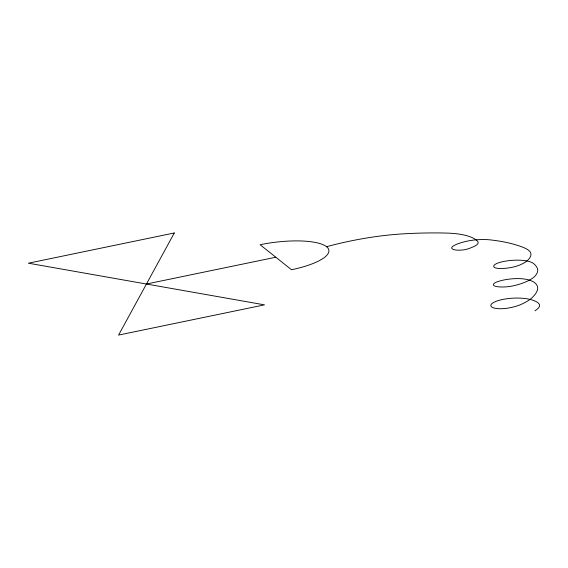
<?xml version="1.0" encoding="UTF-8"?>
<svg xmlns="http://www.w3.org/2000/svg" width="568" height="568" viewBox="0 0 568 568"><rect width="100%" height="100%" fill="white"/><g stroke="black" fill="none" stroke-linecap="round" stroke-linejoin="round"><path stroke-width="0.85" d="M146.445 284.021L275.807 257.226M326.557 246.711A53.534 14.938 -7.4 0 0 260.116 244.723L291.49 269.729A53.534 14.938 -7.4 0 0 326.557 246.711A125.989 35.152 -7.4 0 1 367.347 237.893A101.487 28.315 -7.4 0 1 405.992 233.689A178.125 49.693 -7.4 0 1 446.285 233.072A56.58 15.783 -7.4 0 1 464.922 235.216A68.281 19.049 -7.4 0 1 477.766 241.528A19.369 5.403 -7.4 0 1 474.067 246.455A31.787 8.868 -7.4 0 1 467.641 248.969A7.81 2.18 -7.4 0 1 463.481 249.87A10.913 3.046 -7.4 0 1 456.154 250.062A12.091 3.372 -7.4 0 1 451.958 248.592A12.659 3.529 -7.4 0 1 453.165 246.093A23.082 6.44 -7.4 0 1 460.797 242.792A26.327 7.341 -7.4 0 1 469.061 240.782A19.61 5.474 -7.4 0 1 476.836 239.774A29.032 8.101 -7.4 0 1 490.283 239.888A124.257 34.669 -7.4 0 1 511.392 243.608A170.961 47.698 -7.4 0 1 521.729 246.803A83.034 23.167 -7.4 0 1 527.402 249.459A52.824 14.74 -7.4 0 1 530.952 254.357A59.264 16.536 -7.4 0 1 527.53 260.428A39.007 10.884 -7.4 0 1 520.494 264.709A18.545 5.176 -7.4 0 1 512.492 267.209A17.714 4.942 -7.4 0 1 502.943 268.501A11.878 3.316 -7.4 0 1 493.805 266.79A13.547 3.777 -7.4 0 1 494.6 264.802A12.894 3.6 -7.4 0 1 501.558 261.94A19.078 5.325 -7.4 0 1 513.671 260.243A26.185 7.306 -7.4 0 1 521.935 260.329A28.698 8.009 -7.4 0 1 528.744 261.394A32.376 9.031 -7.4 0 1 533.48 263.502A99.499 27.761 -7.4 0 1 537.264 268.181A70.446 19.653 -7.4 0 1 535.418 275.636A44.041 12.283 -7.4 0 1 525.89 281.834A33.349 9.308 -7.4 0 1 515.24 285.377A15.869 4.43 -7.4 0 1 506.145 286.847A16.699 4.658 -7.4 0 1 496.659 286.584A11.807 3.294 -7.4 0 1 493.407 284.596A11.53 3.216 -7.4 0 1 497.895 281.565A18.943 5.282 -7.4 0 1 509.972 279.03A21.655 6.042 -7.4 0 1 519.905 278.639A26.284 7.334 -7.4 0 1 528.304 279.811A48.01 13.391 -7.4 0 1 535.489 283.411A73.414 20.483 -7.4 0 1 537.591 289.19A90.149 25.148 -7.4 0 1 535.972 293.095A115.993 32.362 -7.4 0 1 532.102 297.653A58.042 16.195 -7.4 0 1 521.026 304.448A22.961 6.404 -7.4 0 1 509.049 307.927A13.937 3.891 -7.4 0 1 496.432 308.481A17.722 4.942 -7.4 0 1 494.593 301.977A16.167 4.508 -7.4 0 1 503.248 299.357A20.917 5.836 -7.4 0 1 516.071 298.065A32.866 9.166 -7.4 0 1 529.078 299.194A48.947 13.653 -7.4 0 1 535.915 301.487A43.793 12.219 -7.4 0 1 539.33 304.405A28.272 7.888 -7.4 0 1 539.011 307.203A40.995 11.438 -7.4 0 1 534.964 310.803M174.298 232.965L118.584 335.077L264.482 304.853L28.4 263.197L174.298 232.965"/></g></svg>
